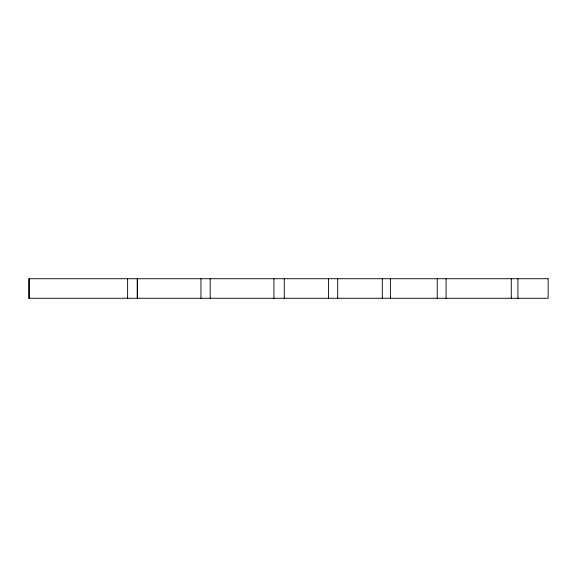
<?xml version="1.0" encoding="UTF-8"?>
<svg xmlns="http://www.w3.org/2000/svg" width="577" height="577" viewBox="0 0 577 577"><rect width="100%" height="100%" fill="white"/><g stroke="black" fill="none" stroke-linecap="round" stroke-linejoin="round"><path stroke-width="0.87" d="M517.93 278.734L517.93 298.266M511.294 278.734L511.294 298.266M446.057 278.734L446.057 298.266M437.215 278.734L437.215 298.266M390.405 278.734L390.405 298.266M382.299 278.734L382.299 298.266M337.704 278.734L337.704 298.266M328.486 278.734L328.486 298.266M284.259 278.734L284.259 298.266M273.945 278.734L273.945 298.266M210.179 278.734L210.179 298.266M200.969 278.734L200.969 298.266M137.578 278.734L137.578 298.266M137.203 278.734L137.203 298.266M127.625 278.734L127.625 298.266M29.218 278.734L29.218 298.266M548.15 278.734L28.85 278.734L28.85 298.266L548.15 298.266L548.15 278.734"/></g></svg>
